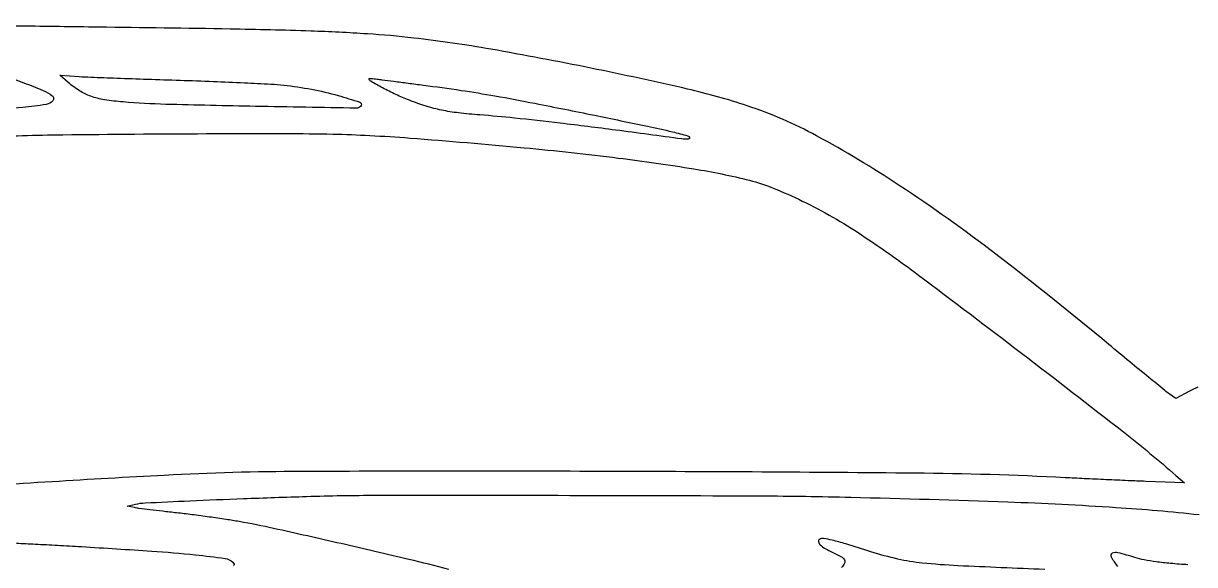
# Model space of a CAD drawing. Extents: x 127 to 1779, y 138 to 801.
# Drawn here: x 804.4 to 1290.8, y 577.1 to 801.5 of the extents above; entities that cross this region are included whole.
import ezdxf

# ---------------------------------------------------------------- set-up
doc = ezdxf.new("R2010")
doc.units = 0
doc.header["$MEASUREMENT"] = 0

msp = doc.modelspace()

# ---------------------------------------------------------------- linework, layer by layer
at = {"color": 6}
for points in [[(1292.162074, 650.676938, 0.021418), (1288.594199, 648.965066), (1282.906862, 645.930132), (1280.203431, 647.85529, -0.016103), (1278.352039, 649.265694, -0.000628), (1271.711819, 654.684707, -0.001116), (1263.873364, 661.127277, -0.000788), (1255.092123, 668.400957, 0.009909), (1208.255116, 705.777653, 0.017737), (1168.137479, 734.311675, 0.021576), (1133.785523, 754.885869, 0.044215), (1105, 767.332363, 0.023514), (1080.114446, 774.292556, 0.006351), (1040.073538, 782.952545, 0.006715), (998.513016, 790.810503, 0.014752), (966.5, 795.450397, 0.012814), (947.227456, 797.16643, 0.007177), (923.726347, 798.314765, 0.004433), (890.26973, 799.171576, 0.001102), (835.5, 799.9677, -0.000287), (803.144443, 800.385299, -0.000384), (773.76875, 800.803867, -0.000267)], [(795.777873, 780.004256, -0.010873), (804.505541, 776.910819, -0.008849), (812.653768, 773.655664, -0.062236), (816.350138, 771.529047, -0.431337), (816.577637, 769.468338, -0.175808), (813.836103, 767.905046, -0.022808), (804.127592, 766.689355, -0.001445), (775.480319, 764.505909, 0.002441)], [(787.281538, 754.342086, -0.009467), (820.722502, 755.349209, -0.001891), (880.437745, 755.79071, -0.001198), (913.250296, 755.830607, -0.005089), (932.876926, 755.607668, -0.007634), (948.293806, 755.039996, -0.006045), (964.937745, 753.970595, -0.004304), (1012.325805, 749.93948, -0.007561), (1051.423817, 745.676981, -0.009031), (1082.863094, 741.189535, -0.021705), (1105.898288, 736.442272, -0.03452), (1115.759406, 733.221846, -0.016961), (1127.828036, 727.852728, -0.016223), (1140.541213, 721.153901, -0.017371), (1152.5, 713.786768, -0.013942), (1176.106789, 697.119929, -0.002537), (1218.820113, 664.803038, -0.002505), (1261.195485, 632.064632, -0.014462), (1283, 614.005096), (1286.5, 610.931325), (1270.5, 611.549749, -0.001105), (1263.113944, 611.85158, -0.000604), (1254.059375, 612.252606, -0.000602), (1244.862494, 612.682171, -0.00096), (1237, 613.074029, 0.010712), (1174.587788, 614.965326, 0.001552), (1047.390368, 615.698779, 0.001447), (919.844939, 615.669089, 0.012504), (863, 614.069371, 0.001941), (816.271844, 611.40186, 0.001799), (768.369414, 608.307644, 0.001741)], [(981.066968, 574.999386, 0.008018), (964.438251, 579.210259, 0.001859), (936.335274, 585.738886, 0.001689), (908.292369, 592.044204, 0.010789), (894, 594.88512, 0.006196), (888.562479, 595.775162, 0.00304), (881.61875, 596.780438, 0.003015), (874.390568, 597.737684, 0.004379), (868, 598.488027, -0.001973), (862.228032, 599.137597, -0.002469), (856.878125, 599.787841, -0.001988), (852.394114, 600.373445, -0.019155), (850.5, 600.702764), (847.5, 601.343598), (851, 602.116761, -0.042101), (854.921722, 602.642482, -0.000988), (873.499003, 603.518698, -0.002118), (895.737918, 604.429196, -0.001293), (922, 605.324982, -0.007672), (951.047721, 605.794655, -0.000555), (1031.295035, 605.771694, -0.000688), (1110.482198, 605.552124, -0.00516), (1148, 605.009255, -0.002592), (1213.180286, 603.054988, -0.007605), (1258.040602, 600.793571, -0.010738), (1292.612775, 597.776363, -0.014779)], [(801.545553, 585.9122, -0.001102), (809.302537, 585.547638, -0.001371), (818.542892, 585.067544, -0.001096), (828.5, 584.500935, -0.002268), (857.661968, 582.644591, -0.008675), (875.801475, 581.090684, -0.007747), (888.129003, 579.62551, -0.164358), (891.387039, 578.012961, -0.12422), (891.85306, 577.232382, -0.308097), (891.661764, 576.62831, -0.053148)], [(1228.5, 574.999114, -0.001348), (1192.501734, 576.565471, -0.013867), (1177.657219, 577.664661, -0.030298), (1167.513883, 579.324704, -0.021435), (1156.375116, 582.355478, 0.002787), (1145.88927, 585.633059, 0.015528), (1140.203386, 587.184187, 0.025108), (1136.671586, 587.845364, 0.173828), (1134.975841, 587.485069, 0.321584), (1134.568259, 586.507293, 0.14379), (1135.289524, 585.226743, 0.064393), (1137.328196, 583.697398, 0.024637), (1140.503058, 582.101672, -0.023089), (1143.913266, 580.400851, -0.134992), (1145.328777, 579.008431, -0.252346), (1145.372972, 577.578126, -0.089561), (1144.106352, 575.884455, 0.059391)], [(1288, 576.960607, -0.006791), (1280.777244, 577.510868, -0.011441), (1274.738585, 578.1931, -0.013611), (1269.795296, 579.004042, -0.028139), (1266, 579.957321, 0.011018), (1258.932432, 581.992004, 0.183848), (1256.546544, 581.739691, 0.430254), (1256.099811, 580.238146, 0.03205), (1258.737568, 576.277419)]]:
    msp.add_lwpolyline(points, format="xyb", dxfattribs=at)
for points in [[(869.5, 777.944202, -0.00189), (883.177263, 777.473657, -0.002209), (896.15625, 776.920569, -0.001951), (907.125849, 776.361632, -0.013461), (912.5, 775.921416, -0.0197), (923.9826, 774.208941, -0.02075), (935.095033, 771.619539, -0.015916), (944.045715, 768.828636, -0.561397), (944.42705, 767.07068, -0.197274), (942.551139, 766.339284, -0.000239), (900.755345, 767.102699, -0.001928), (863.506478, 767.944541, -0.014223), (845.753995, 768.920068, -0.019187), (838.021792, 769.865828, -0.045439), (832.407836, 771.304659, -0.053561), (827.722937, 773.560386, -0.037756), (823, 777.012808), (819.5, 780.001124), (827.5, 779.493195, 0.005912), (832.400427, 779.2402, 0.000723), (843.1375, 778.828657, 0.000857), (855.895581, 778.380015, 0.000707)], [(970.5, 775.925292, -0.004909), (986.143315, 773.754612, -0.00664), (1000.233685, 771.466579, -0.00508), (1016.841263, 768.368635, -0.00162), (1041.492762, 763.427477, -0.001044), (1063.516557, 758.8908, -0.007823), (1073.918866, 756.55499, -0.007809), (1080.215999, 754.93265, -0.337791), (1081, 753.904583, -0.333898), (1080.79474, 753.631483, -0.0451), (1080.045312, 753.486092, -0.0374), (1078.995944, 753.458049, -0.022229), (1077.75, 753.573626, 0.00174), (1050.340589, 757.25378, 0.002916), (1027.274821, 760.13234, 0.003442), (1008.345765, 762.250562, 0.007809), (994, 763.529795, -0.01111), (985.076511, 764.384912, -0.021827), (978.039383, 765.530681, -0.024185), (971.618124, 767.19364, -0.017687), (964.666603, 769.63031, -0.015507), (959.091676, 772.010534, -0.01445), (953.540015, 774.784868, -0.006989), (948.608999, 777.519221, -0.268837), (948, 778.570016, -0.417051), (948.107732, 778.67671, -0.008351), (948.954687, 778.654363, -0.014576), (950.003731, 778.57846, -0.008625), (951.25, 778.429921, 0.001477), (953.304154, 778.155259, 0.000146), (958.245313, 777.510897, 0.000184), (964.135273, 776.746756, 0.000146)]]:
    msp.add_lwpolyline(points, format="xyb", close=True, dxfattribs=at)

doc.saveas('drawing.dxf')
